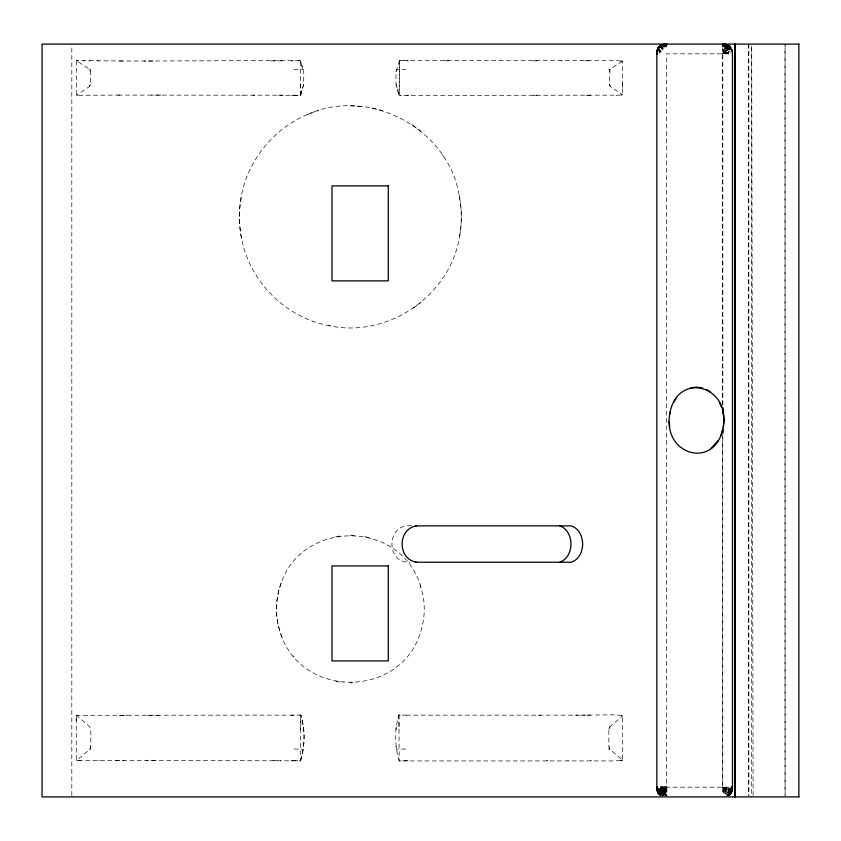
<?xml version="1.0" encoding="UTF-8"?>
<svg xmlns="http://www.w3.org/2000/svg" width="841" height="841" viewBox="0 0 841 841"><rect width="100%" height="100%" fill="white"/><g stroke="black" fill="none" stroke-linecap="round" stroke-linejoin="round"><path stroke-width="0.63" stroke-dasharray="4.21 3.15" d="M71.811 795.586L71.811 44.1M722.713 404.752L722.745 47.895M80.568 760.38L76.258 760.758L89.955 749.236L90.817 746.219L90.849 729.504L89.693 726.645L76.205 715.218L76.258 760.758L124.174 760.296M115.154 760.306L300.542 760.863L300.826 715.102L298.576 715.113M620.868 61.088L616.033 60.531L399.517 60.394L399.139 95.443L401.399 95.432M403.911 60.573L399.528 60.394L399.128 95.443L620.395 95.138L622.666 94.76L622.613 61.057L620.395 60.962M621.32 94.886L622.666 94.76L610.356 86.581L609.347 84.499L609.998 69.351L622.613 61.057L621.32 61.214M620.395 760.38L616.033 760.926L399.181 760.947C394.702 745.999 394.355 730.03 398.897 715.018L401.094 715.029M278.276 95.201L300.584 95.38L303.654 84.489L303.748 71.601L300.205 60.457L147.795 61.036M300.584 729.935L300.836 715.102L77.551 715.302M722.818 405.089L722.745 53.813L726.729 51.953L730.03 53.813L666.545 53.813L666.545 787.187L728.663 787.187L724.879 788.185L725.016 787.187L724.448 788.89L722.745 789.457M395.859 729.504L396.384 726.645M300.542 760.863C304.999 745.978 305.357 730.062 300.836 715.102C305.346 730.062 305.01 745.978 300.531 760.874L293.993 760.642M722.713 434.566L722.745 791.434L725.93 790.372L726.992 787.187L724.984 787.723L722.745 787.187L722.745 435.754M724.133 51.858L723.271 51.574L722.745 49.566L723.733 49.63L722.745 53.813L725.93 50.628L726.929 52.815L725.016 53.813L724.133 51.858L724.606 49.829L722.745 53.813L728.569 52.426L729.578 50.628M329.945 325.803C286.297 318.192 249.788 281.966 241.556 238.466A101.319 92.31 -90 0 1 241.546 195.175C249.167 155.68 279.79 121.913 318.403 110.602M307.69 114.429C369.21 86.486 448.064 128.547 459.175 195.175A102.224 94.003 -90 0 1 459.186 238.466C448.936 296.873 386.608 338.534 328.726 325.625M726.729 789.047C724.679 787.849 723.218 789.247 725.331 790.834L727.181 791.623L727.181 793.452L725.93 794.02L724.133 793.01L724.133 789.142L722.745 787.187L728.295 789.773M723.733 789.321L722.745 791.434L724.133 793.01L727.181 793.452M399.528 60.394L395.964 71.601L396.058 84.499L399.139 95.443L396.058 84.499M293.993 95.296L300.594 95.38L303.643 84.499M609.378 71.601L610.009 69.351L608.705 69.603M90.817 746.219L89.955 749.236L91.417 748.995M420.921 587.207C401.514 518.529 298.734 518.834 279.675 587.596A71.233 68.531 -90 0 0 279.664 630.487C298.839 699.439 401.903 699.46 421.057 630.477A71.653 69.425 -90 0 0 422.834 594.619L420.111 584.947M621.32 715.67L622.697 715.901L610.019 726.645L608.863 729.504L608.884 746.219L609.746 749.236L622.655 760.085L622.697 715.901L616.033 714.808L575.675 715.186M608.863 729.504L610.019 726.645M727.181 49.377L726.393 51.227L727.833 50.208L726.729 51.953L722.745 53.813L725.331 50.166L724.448 52.11M78.076 95.086L76.247 95.285L89.346 86.591L90.365 84.499L90.323 71.601L89.703 69.351L76.321 60.541L76.247 95.296L121.072 95.086M89.346 86.581L90.365 84.499M395.964 71.601L397.141 69.351L405.761 69.603M724.7 52.426L725.93 50.628M728.295 51.227L728.569 52.426L726.992 53.813L726.929 52.815L724.879 52.815M728.663 794.356L726.992 795.723L728.663 795.008M723.271 789.426L726.351 792.275L727.181 791.623M413.436 307.995L420.921 302.413M727.833 794.356L726.393 795.008L728.295 795.008M620.889 760.211L622.655 760.085L619.891 760.432M660.627 50.166L659.26 50.628L660.627 51.858L662.298 51.679L660.627 50.166L660.627 51.858L659.26 52.11L660.627 53.813L659.26 53.813L659.26 49.377M729.914 52.11L730.966 51.858M335.727 536.642L340.878 535.854M616.033 95.559L616.895 95.454M291.123 60.92L293.246 60.752M78.076 61.004L76.321 60.541L124.09 61.025M83.343 61.004L84.321 60.93M403.911 760.79L408.6 760.495M293.993 715.155L291.123 715.292M406.403 715.155L584.905 715.165M125.656 715.439L127.107 715.376M298.04 60.552L300.195 60.447L303.748 71.601M401.283 760.874L399.191 760.947L398.897 715.018L408.6 715.228M350.035 682.892L352.621 682.797M561.031 60.878L561.872 60.846M406.329 95.296L408.6 95.222M538.923 715.27L540.721 715.218M293.951 69.603L302.571 69.351M405.667 748.995L396.742 749.236L395.785 746.219M118.045 95.096L283.312 95.201M153.335 61.004L144.084 60.983M532.952 95.243L538.923 95.201M147.701 715.439L160.925 715.449M270.56 60.93L283.312 60.899M241.777 95.201L242.996 95.191M160.925 95.054L151.38 95.075M586.166 715.165L590.456 715.144M155.091 760.317L145.924 760.275M658.713 49.566L659.712 49.566M584.831 60.815L591.665 60.804M411.428 525.856C386.345 522.682 384.978 563.796 410.156 562.23M97.388 60.994L98.492 60.994M586.209 95.275L591.475 95.296M590.456 760.579L591.475 760.579M272.936 760.432L280.778 760.474M532.952 60.857L538.923 60.899M119.348 715.386L124.174 715.428M119.348 60.994L145.924 61.036M444.553 60.794L449.294 60.857M252.878 95.201L254.413 95.233M76.216 720.79L76.205 715.218L78.076 715.407M294.035 748.995L302.96 749.236M546.576 760.464L547.996 760.516M291.123 95.18L293.404 95.275M350.035 535.181L355.354 535.412M350.035 105.903L362.019 106.534M76.205 715.218L77.467 715.281M567.812 760.495L568.39 760.527M88.704 60.93L90.176 61.004M722.745 51.543L723.271 51.574M406.497 60.72L408.6 60.867M98.492 760.327L99.259 760.39M291.123 760.432L293.225 760.6M335.727 681.431L343.128 682.545M608.295 748.995L609.757 749.236L608.884 746.219M90.996 69.603L89.703 69.351L90.323 71.601M724.984 787.723L728.569 788.574M371.943 108.005L382.729 110.718M364.773 536.59L371.943 538.398M724.133 793.01L722.745 787.187L727.833 790.792L725.93 790.372L728.211 792.653M726.393 789.773L722.745 787.187L725.93 794.02M411.995 124.584L420.921 131.217M293.267 655.896L293.993 656.705M726.351 792.275L724.448 788.89M442.608 155.186L443.396 156.5M609.347 84.499L610.356 86.581M728.569 52.426L728.663 53.813M300.594 95.38L300.205 60.457M300.584 95.38L300.269 84.226M398.886 715.029L399.139 729.799M622.624 83.206L622.645 89.598M753.105 795.586L751.696 45.414L751.696 796.9M785.073 44.1L785.073 795.586L784.989 45.414M748.847 44.1L748.847 795.586M748.7 44.1L748.7 795.586M723.733 49.63L723.733 51.679M241.567 238.455A103.38 96.137 -90 0 1 241.567 195.175M459.165 195.175A103.8 96.936 90 0 1 459.165 238.466M282.124 637.299A72.189 70.318 89.9 0 1 282.124 580.763"/><path stroke-width="1.26" d="M723.081 413.32L722.713 408.684M656.979 53.277L656.832 53.813L657.431 52.815L657.431 53.813L656.832 53.813L656.979 51.858L658.198 47.895L656.832 53.813L656.832 787.187L658.198 793.105L660.627 795.407L657.431 791.434L656.832 787.187L657.431 787.187L657.431 788.185L656.832 787.187L656.979 787.723M728.663 795.008L731.092 793.01L732.458 787.187L731.849 789.773L730.03 788.89L730.03 794.472L731.849 791.434L732.458 787.187L732.311 788.185L731.092 787.187L732.458 787.187L731.849 788.185L728.663 789.142L728.663 795.008L730.03 794.356L728.663 795.533L731.092 793.01L732.458 787.187L732.458 53.813L731.849 49.566L732.311 51.543M656.979 52.11L658.198 48.725L656.832 53.813L658.198 47.895M723.292 426.765C730.65 384.179 674.734 370.397 669.373 416.642C664.632 456.369 716.059 469.31 723.292 426.765A40.095 40 90 0 0 722.818 411.648L722.818 407.717M657.431 51.227L656.832 53.813L657.431 49.566L657.431 50.628M732.311 788.89L731.849 790.834L730.03 792.653L728.663 792.275L731.849 789.773L732.458 787.187L731.849 791.171L728.663 794.356L731.092 792.737L728.663 793.452L731.092 792.275L732.311 789.142M669.783 414.066L670.172 411.648M656.979 51.858C657.189 46.928 661.856 43.732 666.545 44.1L666.545 45.467L665.546 44.247L666.545 44.1L664.842 46.528L663.959 44.71L666.545 44.1L660.627 45.467L666.545 44.1L663.959 44.71L658.324 47.895L660.994 45.467L664.411 44.247M664.264 787.187L665.157 789.142L665.157 793.01L661.457 794.356L662.561 795.723L666.545 787.187L660.627 787.187L660.994 789.773L662.939 792.275L666.545 789.457M663.959 792.737L665.157 793.01L666.545 787.187L660.721 788.574L664.59 788.574M722.072 431.99L722.713 429.33L722.734 433.178M656.979 51.679L658.198 48.263M731.849 791.171L732.311 787.187M720.474 436.311L721.305 434.061M721.715 432.947L722.188 431.675M664.842 788.89L663.959 790.834L662.109 791.623L663.36 790.372L666.545 791.434L666.545 787.187L660.994 789.773L664.842 788.89L666.545 787.187L661.457 790.792L663.36 790.372L662.298 787.187L664.306 787.723M731.092 793.01L731.849 791.37M656.979 52.815L657.431 51.953L656.979 52.426M732.311 788.185L731.092 789.773L728.663 790.834L731.092 791.623L731.849 790.372L731.092 790.792L728.663 789.142M665.546 44.247L664.684 44.71L666.545 46.528L663.36 46.528L665.157 44.247M673.578 402.397L674.356 401.146M674.881 400.316L676.111 398.35M659.365 47.895L660.28 46.528L658.713 47.895L659.712 46.528M662.939 792.275L666.545 787.187M718.203 440.579L711.087 448.411M656.979 53.813L658.198 47.99L662.298 44.846L659.26 47.548L659.26 46.528L662.109 46.528L661.457 47.895L662.561 49.566L662.887 47.895L661.457 47.895L661.079 46.528L662.109 45.467L665.157 45.467M665.157 793.01L666.545 791.434L666.009 789.426L665.157 789.142M732.311 788.574L731.092 788.574L731.092 793.105M723.271 44.247L722.745 44.71L726.992 44.71L728.663 45.467L730.03 46.528L726.992 44.71L722.745 44.1L722.745 45.467L727.833 45.467L731.281 49.566L728.569 45.467L722.745 44.1L724.448 46.528L725.331 44.71L722.745 44.1L724.606 44.71L725.93 46.528L725.93 44.71L722.745 44.1L725.331 44.71L727.181 46.528L726.393 44.71L728.211 46.528L724.448 44.247M722.745 45.467L723.733 44.247M660.627 45.992L659.26 46.98L660.627 45.593L662.298 45.277M660.627 45.467L664.842 44.247M559.843 562.23C574.603 556.889 574.624 531.207 559.843 525.856M416.537 525.856C397.309 528.842 397.32 559.254 416.537 562.23M666.545 44.1L662.298 44.71L666.545 44.71L666.009 44.247M664.59 44.247L659.376 46.528L663.36 44.71L663.36 46.528M798.95 44.1L42.05 44.1L42.05 796.9L798.95 796.9M664.264 44.247L666.545 44.247M722.745 44.247L726.929 44.71L722.745 44.1M729 46.528L728.663 45.467M415.58 525.856L571.218 525.856C586.408 530.871 586.408 557.215 571.218 562.23L415.58 562.23M664.411 788.185L660.627 787.187M724.7 44.247L728.569 45.467M724.879 44.247L727.833 45.467M657.431 791.37L659.26 794.356L660.627 795.008M706.692 389.646L710.445 391.906M658.198 793.105L659.26 793.452L659.26 794.356M728.295 45.467L730.966 47.895L729.914 46.528L722.745 46.528L724.606 44.71L724.133 44.247M658.198 793.01L656.832 787.187L657.431 789.047L656.979 788.185M657.431 790.834L658.198 792.275L656.832 787.187L658.198 790.792L657.431 790.372L657.431 791.434M732.311 787.723L731.849 787.187L731.849 791.434M658.198 792.737L659.26 794.02M719.402 402.397L721.399 406.865M656.979 788.574L657.431 789.773M657.431 791.171L656.979 787.187M722.713 411.302L723.018 412.889M669.226 421.373L669.688 426.765M798.866 44.1L798.866 796.9M734.971 44.1L734.971 796.9M734.813 44.1L734.813 796.9M722.713 429.33L722.713 433.262M690.272 388.111A22.602 22.602 0 0 1 702.708 388.111M729 47.895L728.295 49.566L729.578 49.566L729 47.895M727.833 47.895L726.729 49.566L726.393 47.895L724.879 49.566L724.7 47.895L727.833 47.895M662.109 793.452L661.457 794.356L662.887 795.008L666.545 794.472L666.545 795.533L661.079 792.653L659.376 788.89L657.578 789.321L659.365 792.275L661.079 792.653L660.28 793.452L662.109 793.452M660.28 791.623L659.365 792.275L658.009 791.171L659.712 790.372L658.324 789.142L658.713 790.834L660.28 791.623M388.269 185.893L331.985 185.893L331.985 280.873L388.269 280.873L388.269 185.893M388.269 565.94L331.985 565.94L331.985 660.921L388.269 660.921L388.269 565.94"/></g></svg>
